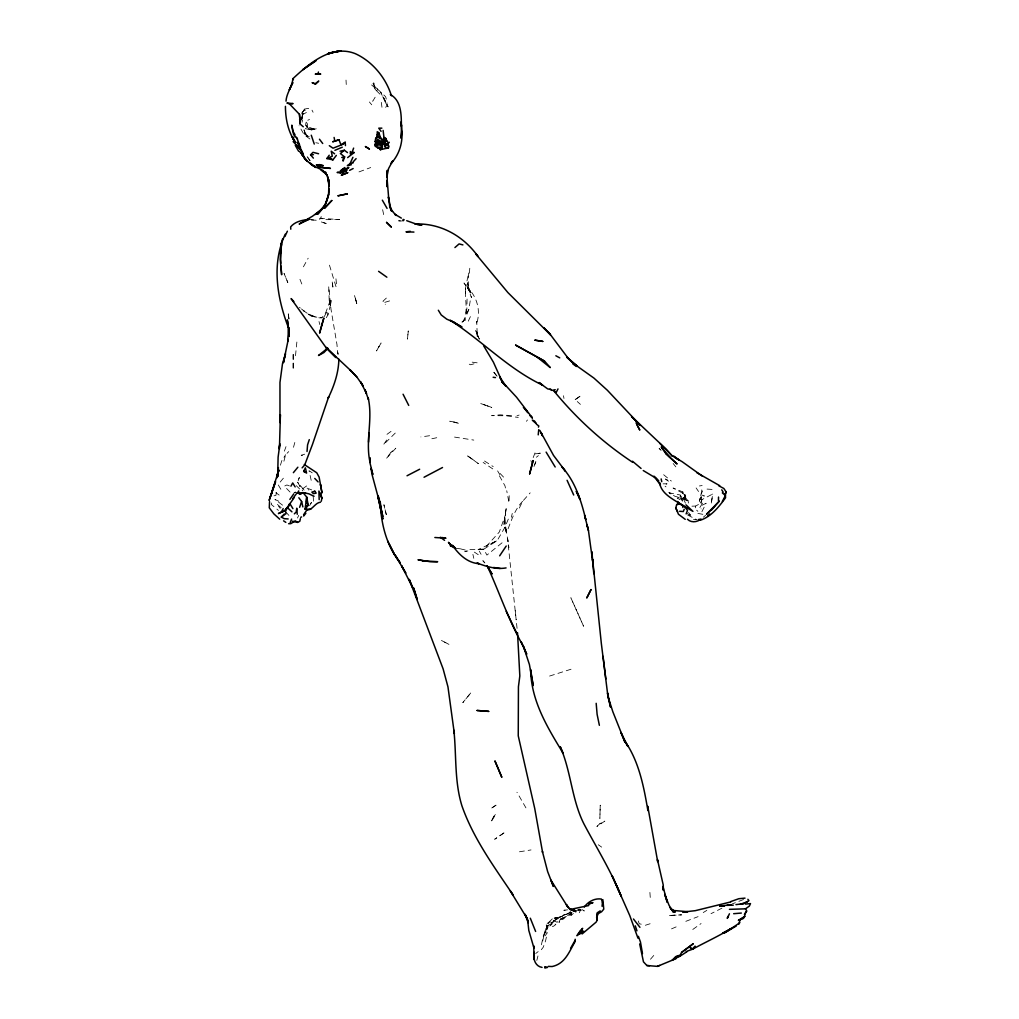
<?xml version="1.0" encoding="UTF-8"?>
<svg xmlns="http://www.w3.org/2000/svg" width="1019" height="1019" viewBox="0 0 1019 1019"><rect width="100%" height="100%" fill="white"/><g stroke="black" fill="none" stroke-linecap="round" stroke-linejoin="round"><path stroke-width="0.75" stroke-dasharray="5 3.75" d="M305.063 134.483L303.929 128.929L305.063 134.483L309.126 136.686M701.327 503.564L699.416 500.864L701.543 492.062L701.327 503.564L702.511 503.259L701.403 501.641L701.976 499.59L712.701 494.024L711.186 504.074L712.701 494.024M305.789 125.108L309.19 129.298L311.368 129.859L305.471 128.712L316.259 128.802L311.368 129.859L307.674 129.146L305.789 125.108L305.84 121.21L309.521 119.414M465.466 288.39L465.479 293.345L465.466 288.39L468.676 272.684L468.409 288.199L467.377 282.722L471.491 297.65L466.753 284.976L471.479 293.956L464.002 283.002L470.893 291.587L467.339 287.434C477.376 296.975 481.083 311.215 476.395 324.335L476.739 321.316L477.287 336.881L476.765 330.971M467.059 299.038L466.919 308.464L465.568 315.011L468.829 309.559L470.281 300.414M509.182 495.718L509.054 502.915L506.736 490.725M385.666 107.377L386.889 105.594L386.978 101.594L385.628 96.69L374.126 85.965L372.967 83.367M465.505 291.663C465.186 301.624 468.205 312.145 463.123 321.456L461.136 323.316M685.443 503.195L682.947 497.654L685.94 499.577L684.641 497.501L685.023 494.419L673.075 488.025L682.845 491.922L686.029 498.316L686.64 503.666M301.751 120.229L303.089 112.307L301.981 116.663M533.204 457.582L536.058 450.131M469.313 273.245L469.823 267.831M295.497 355.72L297.115 339.594M302.121 122.216L302.363 120.089M541.433 944.779L543.471 935.149L548.362 925.303L545.674 928.806L544.375 933.646L546.63 928.258L545.917 930.22M307.356 126.815L307.649 124.369L305.84 121.21M684.641 497.501L685.023 494.419L687.277 499.692M271.589 502.991L271.309 504.481L278.442 510.404M580.359 910.502L582.358 909.725L584.371 910.935L580.359 910.502L579.875 909.215L580.359 910.502L578.779 913.788M698.435 504.494L695.684 506.061L695.149 508.57L693.315 509.78M326.271 317.686L327.901 314.973L330.36 305.369L330.258 300.529L329.354 304.668L328.717 286.441L331.009 309.343L336.983 344.6L337.722 354.102L337.149 350.651L338.512 354.243M330.36 305.369L331.939 298.096M542.707 940.919L544.108 934.818L543.573 936.436L547.955 926.959L546.579 929.646L555.992 919.087L550.349 924.169L554.272 920.819L552.553 921.915L564.844 914.412L559.202 917.559L572.5 911.878M511.347 517.283L512.264 513.423M682.845 491.922L682.564 493.069L684.781 495.056M274.009 495.807L275.958 495.31L276.658 489.706M536.809 960.433L537.956 955.949M283.906 461.238L285.626 454.729L288.721 451.621M569.965 912.948L571.876 912.54L570.067 914.591L568.22 913.674L569.341 912.897L558.246 917.52L552.655 918.565L546.108 924.768L547.458 925.787L545.509 931.175L547.088 928.691M293.497 447.29L295.523 439.839M301.7 118.089L304.426 109.16L307.942 108.371L311.776 109.746L313.1 112.243M280.416 465.212L281.766 460.792L285.626 454.729M560.501 918.641L558.96 922.45L566.093 916.514L571.149 914.68L571.162 915.431L573.57 913.253M699.416 500.864L701.785 494.954L701.709 489.872L704.282 496.189L701.785 494.954M702.511 503.259L698.983 508.914L701.148 508.85M284.377 451.137L286.008 446.64M298.147 480.726L299.344 477.503L297.535 482.153L302.656 490.865M330.258 300.529L325.838 312.349L321.877 317.89C313.05 318.285 305.802 312.706 299.42 307.292M679.864 497.463L681.877 500.138L682.488 498.482L679.864 497.463L680.514 495.068L669.521 492.916L674.833 496.228L685.57 499.476L682.488 498.482L682.577 501.246M701.925 511.678L706.129 503.246L701.76 505.437L700.996 504.023M468.829 309.559L464.842 319.533L463.123 321.456M517.066 628.366L507.577 538.784L508.825 547.712L508.341 542.643L504.443 521.537L506.379 533.905L504.889 517.104L503.704 525.218L506.43 506.914L504.94 516.366L505.704 514.047L499.285 532.058L486.432 546.26L497.17 540.63L478.051 549.7L483.745 549.228L497.17 540.63L504.851 527.434L508.341 519.04M297.523 518.021L298.72 515.334M470.396 316.616L467.899 321.991L464.842 319.533L459.072 324.539M519.346 508.061L522.607 501.31L530.173 492.852M303.42 266.812L308.158 258.215M324.208 316.616L327.507 310.68L327.901 314.973M309.598 505.691L311.432 502.443L308.986 506.774M302.006 113.3L304.426 109.16M375.132 97.225L372.903 101.034L369.095 101.607L371.718 104.791M283.358 478.204L278.072 484.598L281.269 489.999M301.242 119.567L302.694 117.389L299.739 118.14M545.076 935.811L547.445 932.678L545.751 932.996M386.698 440.017L383.399 444.806L395.448 432.884M526.454 421.306L527.434 419.968M522.607 501.31C514.48 509.78 511.283 521.015 506.978 531.574L504.851 527.434M301.624 113.236L303.293 111.046L306.413 109.708M541.318 949.708L543.191 947.313L545.573 940.868L546.477 936.588L545.598 935.06M570.067 914.591L571.876 912.54L569.876 914.565L567.723 914.654L570.067 914.591L571.659 913.024M653.752 955.478L649.358 960.535L647.536 960.675M568.22 913.674L570.525 911.47M386.341 298.083L382.94 301.255L384.813 302.35L385.309 304.388M502.061 542.796L486.916 555.088L483.745 549.228L469.492 549.458L464.791 551.699L468.383 550.808L458.626 548.4M699.543 499.043L701.429 497.438M703.352 517.206L705.607 515.334M536.363 457.251L538.389 455.608M692.793 929.455L701.072 923.545M535.714 953.517L538.172 951.593M386.991 434.336L391.665 430.922M569.876 914.565L571.149 914.68L565.634 915.839L566.093 916.514L562.577 917.915L557.062 922.284L552.476 919.813M302.541 488.84L307.203 485.528M575.162 399.626L581.187 395.461L575.162 399.626L580.41 404.377M681.877 500.138L680.514 495.068L680.654 496.202L677.24 498.393L680.132 499.348L677.418 500.163M374.126 85.965L377.667 89.252L374.533 86.207L373.718 82.845L374.521 88.411L376.38 90.627L377.96 89.634M703.25 912.553L706.804 910.375M547.139 923.329L550.26 921.889L555.864 924.462L553.495 926.271L550.285 926.488M299.191 119.414L302.694 117.389M545.674 928.806L546.63 928.258M302.006 114.854L308.388 111.428M295.548 491.96L294.02 492.776L295.637 492.317M721.923 908.184L711.02 913.661M743.539 899.522L732.19 903.942M671.534 928.857L679.418 925.507M685.838 921.329L698.079 916.641M299.319 486.114L300.694 485.579M516.964 415.854L519.104 415.051M358.994 171.905L370.712 167.536M578.206 910.719L580.473 909.891L579.773 909.203L577.506 909.878M650.122 923.736L642.607 926.144M687.277 513.436L689.328 515.117L690.22 514.824M549.585 676.056L571.366 669.126M304.694 454.181L301.165 455.276L302.898 455.429M573.71 911.419L579.518 909.623M384.813 302.35L389.742 300.86M316.259 128.802L311.597 129.91L309.19 129.298M429.585 435.724L420.911 436.934M431.852 438.756L439.291 437.176M519.461 851.782L531.026 849.935M699.403 485.961L702.142 485.553M567.545 909.84L563.838 910.298L567.558 909.865M557.584 917.877L554.17 918.106L558.692 918.132L555.177 918.017L557.966 918.144M552.005 924.742L549.598 924.895L548.069 923.189M311.228 219.989L316.769 220.27L309.101 219.454M480.446 549.356L483.745 549.228M691.965 506.176L695.684 506.061M663.076 483.834L667.05 483.783L664.031 485.401L665.98 486.865M685.711 500.304L687.952 500.329L688.755 504.622M401.741 221.008L398.556 220.805L400.938 221.008M707.046 489.082L713.351 489.489M312.196 316.616L308.209 314.298L315.852 317.049L322.017 317.661M455.518 548.273L459.9 548.77M511.551 415.637L500.125 414.835L491.642 415.65L505.768 415.739L518.276 417.421M693.506 519.359L695.875 519.652M472.192 362.165L477.389 362.853L470.651 364.764L466.677 363.108M689.328 515.117L690.704 515.321L688.513 512.468M454.55 437.087L473.797 440.093M641.282 924.182L639.27 923.813L638.238 920.845M315.814 142.736L318.667 143.271M697.913 513.41L703.314 514.417M686.029 498.316L682.947 497.654L687.952 500.329M577.888 909.215L580.473 909.891M314.132 129.158L309.33 127.324M700.066 498.915L701.976 499.59M289.409 485.897L286.899 484.968L284.314 486.165L290.186 492.202M311.738 489.91L306.069 487.77L308.846 490.063M308.464 314.056L315.852 317.049M278.798 501.259L274.964 499.463L285.053 507.029M687.698 515.054L697.06 519.805M309.942 139.03L304.248 134.877L299.051 125.757M562.577 917.915L564.093 918.718L561.01 919.062L562.106 919.698M309.279 136.813L306.401 135.247L307.802 137.298L303.929 130.165M492.75 468.893L483.133 462.435M484.522 461.021L493.221 466.6M474.37 552.12L478.242 554.693M312.247 472.841L309.05 470.676L311.585 482.076M598.268 844.751L601.669 847.12M275.894 492.712L279.155 495.068M303.522 310.68L304.452 311.355L301.433 308.923M668.846 492.343L670.961 493.922L667.025 490.674M663.649 474.727L671.33 481.057M376.38 90.627L384.01 98.155L388.099 106.893L380.762 92.372L386.889 105.594M371.591 84.959L376.38 89.112M281.168 507.729L276.786 503.87L280.2 508.43M661.165 450.347L659.102 448.385L661.267 450.487M696.678 510.175L697.862 511.321M296.338 485.668L299.624 488.967M503.564 477.121L497.578 470.842L499.743 474.536M285.524 511.767L289.753 516.276M304.121 490.164L297.535 482.153M484.891 562.972L482.866 560.692L484.547 562.603M680.654 496.202L681.329 496.966M497.132 376.202L492.737 370.827L496.622 375.82M673.151 463.505L675.852 466.868M310.094 160.658L306.464 155.614L309.967 160.798M696.117 487.948L698.563 491.515M499.374 475.758L505.004 485.872L505.908 490.368M525.931 807.863L516.951 792.247M479.287 551.126L481.083 554.298M530.81 460.677L532.364 463.454M479.325 338.983L475.695 330.653L479.287 339.161M478.382 337.136L477.249 334.831L478.586 337.595M299.968 279.333L302.465 285.626M336.015 286.696L329.303 264.647M546.286 925.698L546.744 929.048L546.108 924.768L546.63 926.921M318.998 321.545L319.839 324.59M472.905 554.361L473.797 558.323M382.622 209.71L384.43 218.117M563.494 395.741L563.978 398.48M336.461 283.791L335.684 276.098M476.905 332.487L477.363 335.531M289.014 318.972L288.046 312.12L289.345 322.373M381.297 102.397L381.972 107.262M515.245 610.636L516.187 619.845M649.905 892.427L650.326 898.452M313.19 496.189L313.572 502.01M346.014 80.093L346.256 84.501M293.179 354.459L293.179 370.012L293.179 354.459M600.229 805.252L599.873 818.486L600.229 805.252M407.893 334.589L407.511 339.11L408.275 330.908L407.893 334.589M321.163 216.512L320.934 218.346L319.546 219.212L321.163 216.512M535.816 461.811L533.65 467.352L535.816 461.811M493.68 816.41L490.814 822.333L496.075 813.888L493.68 816.41M378.699 347.02L376.533 350.956L381.106 342.957L378.699 347.02M391.041 452.232L386.176 458.652L395.792 448.233L391.041 452.232M470.689 692.996L462.804 702.664L470.689 692.996M599.86 823.683L596.892 826.473L604.84 821.097L599.86 823.683M503.87 832.982L494.661 839.261L503.87 832.982M495.947 805.214L490.457 808.869L495.947 805.214M540.21 453.175L534.975 453.926L540.21 453.175M674.425 915.189L668.4 915.571L681.673 914.858L674.425 915.189M339.658 219.582L325.201 219.658L320.934 218.346L339.658 219.582M454.525 422.108L449.761 421.216L459.633 423.547L454.525 422.108M326.067 223.492L320.692 221.747L326.067 223.492M485.477 405.193L480.28 403.409L491.769 407.447L485.477 405.193M448.959 644.39L441.316 640.391L448.959 644.39M667.356 480.064L665.483 479.006L669.47 482.267L667.356 480.064M471.708 458.703L466.218 454.958L478.421 463.645L471.708 458.703M287.791 282.492L284.046 273.423L287.791 282.492M583.556 626.15L570.857 597.758L583.556 626.15M355.975 300.338L354.408 295.293L357.236 305.292L355.975 300.338M386.29 514.595L383.908 504.723L386.29 514.595M332.882 286.976L332.092 281.027L332.882 286.976"/><path stroke-width="1.5" d="M369.859 462.397L369.808 457.798L369.859 462.397L372.839 474.523L371.094 468.434L371.96 474.204L380.011 504.087L381.042 511.003L378.215 495.998M381.526 146.57L382.609 144.456L375.119 141.59L375.718 138.24L377.259 136.915L377.234 131.706L378.75 132.674L380.609 137.794L382.252 139.514L381.794 141.883L384.813 144.723L384.596 146.341L386.112 148.392L388.417 148.086L388.876 146.545L385.755 144.138L384.469 141.106M718.484 500.826L718.522 497.055M279.423 449.112L280.403 414.708L279.97 422.567L279.97 382.431L282.492 363.745L285.498 353.81L283.448 362.675L288.288 339.263L287.906 341.059M357.007 377.208L350.154 369.922L357.007 377.208L362.993 385.768L360.611 381.832L366.509 393.487L364.929 389.589L368.47 399.461L368.165 397.856C373.056 418.86 365.362 440.463 369.859 461.518M368.534 442.106L368.891 432.769M285.435 106.333C285.435 118.777 288.16 132.304 295.586 142.469L291.982 136.839M338.856 359.197C338.601 372.89 334.117 385.857 328.233 398.047L328.653 396.888L312.476 444.424L304.706 464.97L302.121 467.861M328.577 194.616L325.609 203.902L328.577 194.616L328.857 185.191L327.761 176.414M329.01 188.91C329.162 198.59 324.411 207.532 317.597 214.181L325.52 204.781L318.106 212.551L315.38 214.499L322.501 208.87L312.451 216.232L299.178 224.027L304.796 221.365M307.037 451.493L307.572 444.87L309.279 439.635M391.423 95.761C386.01 78.043 372.508 61.42 355.236 53.638C331.493 44.174 309.126 63.586 292.835 78.718C292.326 86.602 286.479 93.035 286.021 101.161M403.027 220.906L403.167 219.429L404.186 219.811L403.32 220.206M687.048 951.644L679.877 956.242L675.699 956.688L672.234 960.127L675.533 958.319L675.699 956.688L680.195 955.02L681.609 952.408L693.086 943.861L681.609 952.408M538.223 434.858L538.745 429.649M401.613 124.942L401.078 138.24L401.843 131.234L401.015 121.898M279.728 445.023L278.111 457.149L277.652 476.714L278.391 467.594L277.104 477.707L278.786 469.784L277.423 474.612L278.697 470.638M582.091 933.952L596.128 922.131L597.274 919.966L596.65 917.317L598.229 913.661L601.592 911.75L603.77 909.139L602.853 899.624M287.676 339.811L288.861 327.468L288.963 336.665L287.549 321.061M279.091 448.296L279.843 443.609M296.796 492.776L300.312 494.139L302.987 492.61L306.694 497.03L305.076 509.118C311.585 512.697 314.272 502.787 320.501 502.201M596.65 917.317L597.465 912.642L600.216 910.871M298.834 497.756L301.624 501.501L299.624 507.322M602.063 906.286L602.535 901.993M285.244 234.179C271.321 263.73 277.079 298.032 288.352 327.379L287.371 319.8M321.278 501.233L322.042 497.45M318.119 73.546L320.718 74.094L315.279 74.145L318.119 73.546L318.438 72.018M300.388 518.646L299.803 521.295L297.523 522.403L292.402 521.18M351.326 164.76L347.326 165.702L350.052 163.664L352.918 157.295M293.192 139.488L293.765 137.094M685.239 519.346L678.463 514.251L675.788 507.997L676.654 504.647L678.985 503.068L692.933 511.385L685.965 504.851M578.996 934.143L579.773 931.213L582.664 928.309L578.996 934.143L576.945 935.735L578.372 933.34L578.996 934.143L580.613 933.48L583.683 931.149M744.774 916.412L738.38 920.284L743.373 918.476L744.774 916.412L744.622 913.89L746.787 911.011L745.475 908.833L729.438 909.343M269.551 501.615L269.271 507.793L273.882 513.894L279.728 519.181M380.609 137.794L377.616 136.393L378.75 132.674M724.955 495.858L726.139 491.948L723.834 488.47L718.803 485.796M282.632 238.815L281.078 243.77M538.452 427.139L538.809 425.993L536.453 424.184M278.607 470.816L269.131 500.431L275.563 481.643L271.372 493.897M596.828 920.017L597.465 912.642M380.24 147.258L379.437 148.417L380.329 149.691L382.15 148.29L380.24 147.258L377.667 147.806L375.425 146.316L374.928 144.787L375.845 141.972L378.036 140.698L383.246 143.093L380.151 143.87L378.036 140.698L375.119 141.59M350.345 151.5L350.434 153.894L352.192 152.048L353.631 148.099M686.131 513.92L687.507 510.417L684.857 506.927C675.814 500.227 661.509 495.247 659.51 482.611L660.414 484.929L653.969 476.204L658.784 481.172L656.045 478.217L643.256 470.549M290.224 522.581L291.6 519.091M684.208 509.271L683.303 511.538L679.635 511.283M575.187 939.251L575.213 941.403C569.188 951.542 565.29 963.732 552.12 966.534L548.311 966.394M284.912 236.523L287.383 231.198M353.033 162.034L356.115 158.633M270.252 496.89L272.162 492.47M724.84 494.877L726.139 491.948M729.438 913.801L727.235 918.348L728.394 916.145M303.649 471.377L305.382 467.81L306.579 473.083L303.649 471.377L305.815 471.924M292.72 82.908L289.294 89.825L292.759 82.59M722.331 501.424L725.426 495.501L725.222 493.476M558.004 388.914L556.234 392.366L553.852 390.863C576.385 418.427 602.84 442.539 632.544 462.231M384.201 143.654L386.685 143.73L384.596 146.341L387.373 145.118L388.43 143.131L385.08 137.782M292.924 508.621L290.224 504.214L285.396 510.583L278.429 513.576L281.32 512.073L283.18 508.634M305.496 492.737L297.459 493.171L298.694 490.891M290.937 486.178L292.72 482.955L295.166 486.916M744.494 914.731L746.443 911.508M281.32 512.073L284.785 510.914L286.352 508.354M294.02 497.896L284.785 510.914L285.396 510.583L286.059 513.589L281.308 517.092L284.225 518.684L288.173 518.938M738.941 924.093L739.909 920.068L743.462 917.469M570.576 948.358L575.022 940.473M499.667 555.814L506.226 546.044M303.586 514.748L306.91 509.946M336.321 155.397L332.92 159.856L326.87 158.556L329.213 155.232M289.855 499.412L293.79 493.846M292.835 498.558L296.287 493.884M303.649 516.06L305.866 513.245M284.785 510.914L287.396 507.615L291.943 511.844M293.37 472.676L297.866 467.212M714.536 506.749L706.511 514.226L719.363 501.068L711.466 510.035M692.525 948.676L690.309 947.912L692.563 949.211L695.06 946.32L692.563 949.211L686.284 951.491M327.812 348.307L323.953 352.536L318.514 355.491L327.647 348.167M389.309 142.252L387.628 144.074L388.71 145.832M281.308 517.092L284.225 514.073M739.845 922.641C725.426 933.187 708.383 940.562 692.563 949.211M313.381 158.111L310.578 154.812L312.986 152.328L318.578 153.742M341.454 175.179L347.683 172.72L341.454 175.179L343.123 173.485M707.504 516.162L709.683 513.984M345.454 145.602L345.186 142.252L343.276 144.176L333.022 148.201L329.315 145.692M294.351 513.843L296.211 512.009L296.758 508.214L297.242 514.264M315.623 84.131L318.769 81.049L315.075 83.813L312.323 82.781L315.075 83.813M352.192 152.048L354.153 152.532L347.645 157.614M584.307 907.025C588.052 901.675 594.663 898.006 601.363 899.051L602.7 903.076M454.933 247.553L459.098 243.91L462.906 244.891M742.647 904.337L748.927 900.63L747.87 899.28M347.479 152.595L344.371 150.226L340.397 153.538L344.626 156.913L343.123 161.091L343.161 158.798L344.626 156.913L341.734 157.474M302.044 492.725L300.312 494.139L298.771 492.202M578.601 933.417L581.938 930.755L581.683 932.678L580.435 932.079L580.613 933.48M745.475 908.833L749.347 906.095L750.519 903.586L745.488 904.095M340.371 170.784L344.753 167.536L345.314 169.154L348.867 167.434L346.868 168.708M723.936 933.277L731.387 928.5L722.624 933.073M383.513 139.858L385.883 138.367L386.354 141.31M383.921 142.749L384.813 144.723L385.755 144.138M725.159 932.5L736.215 926.042M345.186 142.252L340.932 144.723L338.97 139.82L332.818 141.73L338.97 139.82M424.044 477.249L442.526 467.517M326.87 158.556L332.296 156.225L331.226 151.207L334.589 153.818M407.027 475.771L419.65 469.237M349.606 170.351L353.147 168.543M340.27 172.937L346.906 170.453L340.333 172.886L337.111 172.466L342.792 171.447L346.817 169.498L342.409 169.472L345.314 169.154M675.533 958.319L679.877 956.242M740.202 904.261L747.589 901.777M699.977 519.754C696.283 522.352 690.755 522.658 687.468 519.244M300.681 517.321L301.611 516.913M676.221 958.561L657.395 966.369L646.899 965.528L643.473 961.86L639.677 943.938M334.894 150.315L342.257 147.22M657.395 966.369L659.637 965.452M297.459 493.171L299.077 492.572M588.689 904.235L592.969 902.617L589.491 903.56M350.434 153.894L354.153 152.532M377.667 147.806L379.832 147.653M730.725 901.586L738.864 898.707L745.016 898.134M305.573 506.214L308.235 505.284L306.694 497.03L306.515 501.87L308.235 505.284L305.076 509.118L310.77 509.194M700.499 520.187C711.351 516.506 718.994 506.736 725.553 497.769L725.426 495.501L722.344 492.929M588.753 905.534L570.232 909.457M382.443 147.258L381.437 147.551L382.15 148.29M386.112 148.392L380.329 149.691L381.017 149.245L378.686 147.437L379.106 148.137M350.052 163.664L353.058 162.925M730.75 901.93L695.315 910.668L682.883 912.081M340.028 151.22L344.371 150.226M555.215 389.678L551.941 390.417L550.031 389.041M676.654 504.647L679.24 504.112L682.488 504.991L682.883 507.475M288.708 504.507L290.224 504.214M375.425 146.316L378.113 145.819L375.845 141.972L382.634 145.679L377.743 143.896L380.049 144.889L382.609 144.456L379.628 143.386M698.41 519.563L701.097 519.079M383.653 141.858L386.761 141.31M319.724 164.607L316.247 165.065L323.303 165.664L320.921 164.963M309.101 219.454C302.503 220.015 295.077 221.48 290.67 226.88L290.784 229.211M735.96 904.605L742.329 903.866M733.667 913.699L741.335 913.062M410.339 231.326L405.995 231.81L413.931 232.077M289.511 103.963L293.103 103.581L286.925 103.021L289.511 103.963L299.471 114.357L300.236 124.14L303.293 126.776M454.334 546.974L450.156 545.624L455.518 548.273L452.398 545.229C458.614 554.272 467.415 562.947 478.981 563.685L477.019 563.036C486.292 566.449 496.062 569.685 506.074 567.914M683.074 912.081L687.672 911.674L673.877 910.515L670.591 909.05M731.12 904.643L719.707 906.222L724.318 906.26M343.505 171.663L346.116 171.536M310.578 154.812L313.457 154.684M374.928 144.787L376.775 144.723M288.606 523.702L290.797 523.651L295.319 520.849L297.523 522.403M727.031 905.343L733.285 905.178M387.169 148.099L388.417 148.086M326.016 172.402L323.953 172.364L320.883 169.944M293.141 141.565L299.968 149.054L296.134 144.864M434.858 537.497L445.94 538.21L441.711 537.484M646.899 965.528L649.46 965.732M571.901 910.069L575.022 910.426L570.373 909.725M424.579 561.036L437.673 561.711L429.865 561.66L417.994 559.775L424.579 561.036L422.49 560.641M493.145 377.272L495.463 377.59M340.919 171.37L343.428 171.727L342.792 171.447M493.578 567.468L500.176 568.462M551.432 389.653L547.649 388.876L539.038 382.584M381.87 128.152L378.775 128.177L381.081 131.349M302.987 492.61L308.833 493.795L314.056 496.278M571.774 910.209L575.964 911.661L569.379 908.477L569.901 909.165L566.373 904.579L568.143 907.547L550.935 880.136L553.381 886.428L547.649 871.614L542.414 851.515L542.579 852.33L534.708 808.373L518.251 735.845L518.429 686.755L519.83 675.966L517.512 632.633M542.044 967.4C534.988 966.279 532.822 958.408 534.249 952.319L534.173 959.465L533.689 945.81L533.969 948.103L528.797 930.398L527.6 919.673L528.186 922.743L525.065 914.221L527.396 918.934L510.353 891.014L513.054 894.924C493.986 866.583 473.262 838.382 461.925 805.838C454.321 781.331 456.55 755.41 453.863 730.203L454.359 733.693L447.965 686.87L443.112 668.872L409.218 579.327L413.141 588.523L401.588 565.698L405.791 573.149L394.964 554.807L400.314 563.023C386.468 545.725 381.042 524.046 380.265 502.303M455.493 322.972L446.742 319.151L441.252 314.973L438.336 310.247M401.333 218.091L394.786 214.219L396.085 215.468L392.009 210.716L392.493 211.417L389.564 205.953L391.207 210.857L388.379 197.011L389.666 205.711M532.275 420.045L534.516 421.038L536.185 423.56L532.912 420.783M406.721 220.703L417.319 224.46L421.891 225.046L414.911 223.989C440.463 222.97 463.569 235.988 478.102 256.584L476.064 254.291L507.87 292.542L550.515 334.869L544.07 327.965L549.967 334.066L568.105 358.191L577.314 366.292L566.933 357.325L573.366 363.439L593.911 378.074L607.362 390.264L640.48 425.483L631.551 416.465L666.375 449.341L672.209 455.939L659.879 443.405M305.012 159.219L312.158 165.205L323.482 170.695M377.259 136.915L382.252 139.514M555.852 355.771L559.737 357.86M310.158 163.002L315.342 166.925M719.72 485.681L696.729 472.612M544.503 361.095L515.652 345.123L544.503 361.095L550.26 367.604L536.631 356.688M453.098 321.928L461.938 327.023L450.271 320.284C481.974 340.55 508.303 368.954 542.643 385.169L539.331 382.596M672.005 455.671L682.182 461.722L702.562 476.293M375.718 138.24L381.794 141.883M312.158 165.205L315.954 167.536M674.731 457.34L679.329 460.231L673.763 456.041M329.481 157.69L332.92 159.856M304.261 464.511L316.769 472.791L319.113 477.07L322.004 492.916L320.45 484.433L320.985 487.349M283.575 520.824L285.829 522.378M378.597 271.321L386.863 277.206M390.328 94.525C401.55 100.626 401.308 115.134 401.397 126.241L401.015 123.286M440.297 537.23L444.564 540.337M572.716 363.796L576.372 366.496M672.311 909.992L675.215 912.158L669.84 907.598M641.066 468.447L632.481 461.225M670.056 457.518L677.075 463.976L665.776 453.544L661.255 446.984L670.056 457.518L665.776 453.544M302.083 154.901L307.483 161.473L299.471 151.372M530.211 415.676L532.351 417.879L530.339 415.841M350.803 370.623L325.838 347.339L291.09 298.592L293.841 301.509M523.397 407.498L527.243 411.676M502.125 381.603L516.569 397.244L532.351 417.879M322.794 170.937L327.188 175.37L324.768 171.752M314.769 478.446L318.094 481.898M639.945 927.315L633.449 918.998M501.654 381.463L505.679 385.984L499.781 377.03L502.609 382.647L493.438 362.229L483.579 345.683M297.523 139.055L293.574 134.533L291.829 125.133L292.733 130.929L295.039 134.788M677.699 501.475L678.985 503.068M319.457 139.221L322.717 143.501M671.254 909.254L673.432 912.183L669.075 905.356L664.643 894.147L667.254 902.337L662.961 886.403M298.554 151.13L295.281 145.373M525.473 409.536L527.791 412.708M292.835 78.718L293.434 79.648M721.745 489.833L723.197 492.164M486.955 565.711L492.05 574.054L487.604 566.577M546.12 452.105L555.177 466.995M539.841 430.4L553.559 455.455L565.43 471.211L562.131 467.173C575.327 481.63 581.212 500.877 585.747 519.499L584.588 515.168L588.472 530.695L592.969 563.596L592.561 559.164M301.14 152.875L302.541 155.232M382.329 200.17L387.067 208.385M301.828 151.029L299.739 147.373L303.573 155.563L302.516 152.251M487.553 566.564C499.412 592.561 508.532 620.011 522.671 645.103L521.078 641.753L526.708 654.223L523.358 646.084L529.421 664.554L533.192 685.596L530.619 669.559C531.128 700.843 547.33 727.273 562.947 752.926L560.233 746.723C571.188 771.536 571.634 799.686 584.027 824.091C596.726 848.063 611.158 871.194 621.297 896.478L612.266 876.111L618.941 891.115M637.219 425.216L639.792 430.069L636.022 422.783M297.994 142.889L300.541 147.717L297.166 142.354L299.611 145.08L296.58 137.361M389.054 543.866L394.34 554.209L387.691 541.013M675.788 507.997L677.66 511.716M403.065 394.226L408.721 405.396M506.226 611.375L516.862 633.423M567.073 480.293L573.697 495.005M302.719 154.786L304.439 158.595M616.444 885.447L629.78 915.597L637.958 938.155M326.628 174.962L329.175 181.165L328.067 178.3L329.277 185.942L328.067 178.3M530.313 918.208L535.625 931.442M638.378 936.334L640.48 942.053L642.479 953.58M542.146 435.355L541.153 432.616L542.261 435.648M635.283 925.838L636.951 930.806M311.266 135.209L314.26 144.074M413.727 588.154L417.217 599.503L413.625 588.052M384.813 144.723L383.119 130.407M587.785 527.969L586.969 524.76L588.472 530.695M301.624 501.501L302.872 506.902M334.092 137.438L334.831 140.966M661.165 478.917L661.739 481.669M377.221 134.521L377.616 136.393M599.376 725.311L597.109 714.332L596.179 703.314M378.227 496.011L382.826 516.595L378.928 498.571M662.847 887.6L663.369 890.326L663.254 885.052L657.459 859.577L657.688 861.641L647.753 806.296L647.893 810.589C643.804 786.579 638.913 760.862 624.418 740.507L627.844 746.418L620.851 732.33L625.004 742.24L612.839 711.746L607.923 696.359L607.566 692.984L610.521 707.071L607.923 696.359L601.337 643.486L592.638 559.622M320.807 493.094L321.8 498.355L318.909 491.031L319.176 499.616M605.834 679.023L603.044 656.338M379.119 498.584L380.316 506.137L377.871 496.584L382.851 519.079L380.839 508.621M592.294 556.221L591.886 551.788L593.797 573.722M380.278 502.431L380.558 505.526M388.876 200.425L387.22 180.376L387.22 186.885L387.296 170.313L386.761 177.306L388.557 168.594L392.723 160.875L391.067 163.473C399.13 154.748 402.874 143.017 401.843 131.234L401.868 131.846M384.099 137.45L384.43 141.692M299.471 114.357L300.236 124.14M280.76 263.297L280.505 252.202L281.588 243.566L280.276 259.386L281.639 274.735L280.989 266.15M281.129 246.776L280.314 253.667L281.41 244.585L281.129 246.776M545.063 966.853L544.885 968.05L547.483 967.4L545.063 966.853M533.103 460.639L529.625 473.86L533.103 460.639M321.902 324.615L319.597 333.124L323.851 318.004L321.902 324.615M590.995 589.593L586.868 597.796L590.995 589.593M331.799 200.514L324.526 208.245L331.799 200.514M309.305 65.165L302.783 69.7L315.928 60.745L309.305 65.165M581.938 930.755L579.391 932.207L581.938 930.755M309.458 218.754L305.967 220.715L309.458 218.754M314.807 491.183L311.865 492.139L313.393 493.642L316.157 493.145L314.807 491.183M331.799 52.784L327.417 54.109L337.314 51.319L331.799 52.784M347.326 193.865L338.091 195.788L347.326 193.865M332.525 52.364L328.538 53.192L341.301 50.95L332.525 52.364M542.77 341.416L535 340.18L542.77 341.416M488.687 711.389L477.083 710.472L488.687 711.389M330.385 168.402L317.559 167.027L330.385 168.402M369.362 149.003L365.464 146.57L369.362 149.003M391.22 226.957L386.558 222.397L391.22 226.957M335.888 357.491L325.838 347.339L335.888 357.491M450.054 544.031L448.436 542.325L451.799 546.044L450.054 544.031M578.626 496.075L576.27 491.324L580.002 499.488L578.626 496.075M497.909 767.906L494.903 760.887L501.832 777.331L497.909 767.906"/></g></svg>
